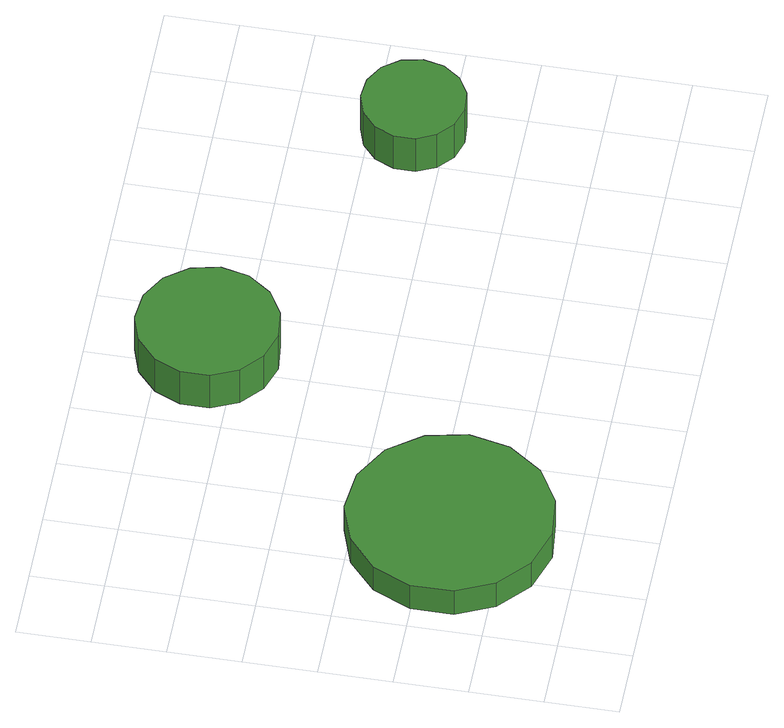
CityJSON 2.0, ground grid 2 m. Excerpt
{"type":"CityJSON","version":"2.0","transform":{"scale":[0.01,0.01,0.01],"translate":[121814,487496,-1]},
"CityObjects":{
"tree1":{"type":"SolitaryVegetationObject","attributes":{"function":"something"},"geometry":[{"type":"MultiSurface","lod":"1","boundaries":[[[0,1,2,3,4,5,6,7,8,9,10,11,12,13,14]],[[15,16,17,18,19,20,21,22,23,24,25,26,27,28,29]],[[0,29,28,1]],[[1,28,27,2]],[[2,27,26,3]],[[3,26,25,4]],[[4,25,24,5]],[[5,24,23,6]],[[6,23,22,7]],[[7,22,21,8]],[[8,21,20,9]],[[9,20,19,10]],[[10,19,18,11]],[[11,18,17,12]],[[12,17,16,13]],[[13,16,15,14]],[[14,15,29,0]]]}]},
"tree2":{"type":"SolitaryVegetationObject","attributes":{"function":"something"},"geometry":[{"type":"MultiSurface","lod":"1","boundaries":[[[30,31,32,33,34,35,36,37,38,39,40,41,42,43,44]],[[45,46,47,48,49,50,51,52,53,54,55,56,57,58,59]],[[30,59,58,31]],[[31,58,57,32]],[[32,57,56,33]],[[33,56,55,34]],[[34,55,54,35]],[[35,54,53,36]],[[36,53,52,37]],[[37,52,51,38]],[[38,51,50,39]],[[39,50,49,40]],[[40,49,48,41]],[[41,48,47,42]],[[42,47,46,43]],[[43,46,45,44]],[[44,45,59,30]]]}]},
"tree3":{"type":"SolitaryVegetationObject","attributes":{"function":"something"},"geometry":[{"type":"MultiSurface","lod":"1","boundaries":[[[60,61,62,63,64,65,66,67,68,69,70,71,72,73,74]],[[75,76,77,78,79,80,81,82,83,84,85,86,87,88,89]],[[60,89,88,61]],[[61,88,87,62]],[[62,87,86,63]],[[63,86,85,64]],[[64,85,84,65]],[[65,84,83,66]],[[66,83,82,67]],[[67,82,81,68]],[[68,81,80,69]],[[69,80,79,70]],[[70,79,78,71]],[[71,78,77,72]],[[72,77,76,73]],[[73,76,75,74]],[[74,75,89,60]]]}]}
},
"vertices":[
[611,345,164],[587,458,164],[520,551,164],[420,609,164],[305,621,164],[195,585,164],[110,508,164],[63,403,164],[63,287,164],[110,182,164],[195,105,164],[305,69,164],[420,81,164],[520,139,164],[587,232,164],[587,232,73],[520,139,73],[420,81,73],[305,69,73],[195,105,73],[110,182,73],[63,287,73],[63,403,73],[110,508,73],[195,585,73],[305,621,73],[420,609,73],[520,551,73],[587,458,73],[611,345,73],
[1021,1076,226],[1004,1154,226],[957,1218,226],[888,1258,226],[809,1266,226],[734,1242,226],[674,1188,226],[642,1116,226],[642,1036,226],[674,963,226],[734,910,226],[809,885,226],[888,894,226],[957,934,226],[1004,998,226],[1004,998,99],[957,934,99],[888,894,99],[809,885,99],[734,910,99],[674,963,99],[642,1036,99],[642,1116,99],[674,1188,99],[734,1242,99],[809,1266,99],[888,1258,99],[957,1218,99],[1004,1154,99],[1021,1076,99],
[1811,681,249],[1799,738,249],[1765,785,249],[1714,814,249],[1656,820,249],[1601,802,249],[1558,763,249],[1534,710,249],[1534,652,249],[1558,599,249],[1601,560,249],[1656,542,249],[1714,548,249],[1765,577,249],[1799,624,249],[1799,624,122],[1765,577,122],[1714,548,122],[1656,542,122],[1601,560,122],[1558,599,122],[1534,652,122],[1534,710,122],[1558,763,122],[1601,802,122],[1656,820,122],[1714,814,122],[1765,785,122],[1799,738,122],[1811,681,122]
]}
